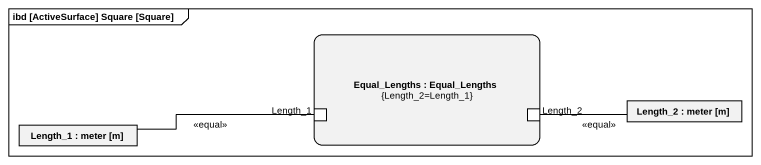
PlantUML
@startuml
mainframe ibd [ActiveSurface] Square [Square]
rectangle "Equal_Lengths : Equal_Lengths\n{Length_2=Length_1}" as Equal_Lengths {
  port Length_1
  port Length_2
}
rectangle "Length_2 : meter [m]" as Length_2_2
rectangle "Length_1 : meter [m]" as Length_1_2
Length_2 -right- Length_2_2 : <<equal>>
Length_1_2 -right- Length_1 : <<equal>>
@enduml
